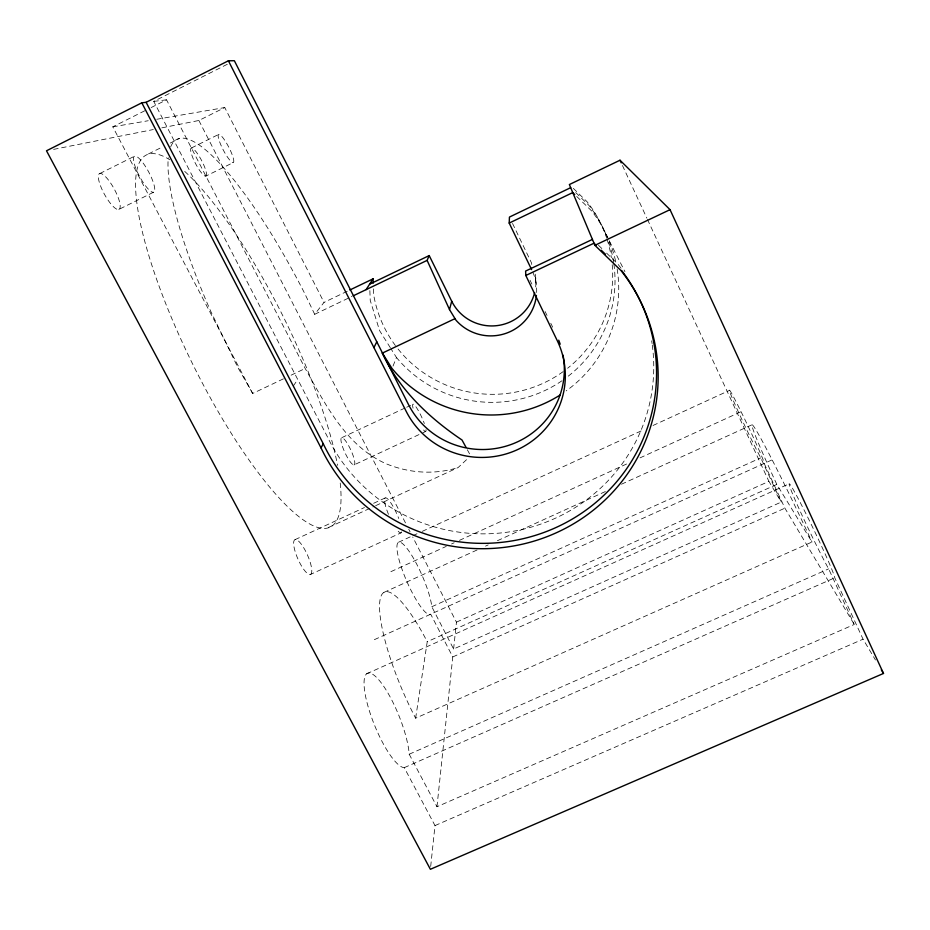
<?xml version="1.0" encoding="UTF-8"?>
<svg xmlns="http://www.w3.org/2000/svg" width="930" height="930" viewBox="0 0 930 930"><rect width="100%" height="100%" fill="white"/><g stroke="black" fill="none" stroke-linecap="round" stroke-linejoin="round"><path stroke-width="0.7" stroke-dasharray="4.65 3.49" d="M430.683 866.458L434.996 825.584L404.259 767.657A50.813 13.09 67.9 0 1 368.361 707.521A50.813 13.09 67.9 0 1 378.615 679.632A50.813 13.09 67.9 0 1 409.2 754.23L436.972 806.74L854.275 624.46L828.642 568.881A52.498 2.244 64.3 0 1 792.546 493.807A52.498 2.244 64.3 0 1 805.264 512.337A52.498 2.244 64.3 0 1 834.768 577.809L863.052 639.189L875.467 659.986M436.972 806.74L452.771 656.94L430.671 614.137A39.409 8.196 66.3 0 1 402.644 570.985A39.409 8.196 66.3 0 1 406.247 547.479A39.409 8.196 66.3 0 1 431.799 606.744L453.608 649.024L781.246 502.072L760.775 457.862A40.432 1.383 64.6 0 1 732.259 398.087A40.432 1.383 64.6 0 1 743.012 415.675A40.432 1.383 64.6 0 1 764.146 463.384L784.897 508.175L854.275 624.46M453.608 649.024L456.444 622.147L412.734 537.029M415.629 718.192L427.242 641.723L776.817 484.414L812.006 542.016L415.629 718.192A94.383 21.471 67.3 0 1 379.94 600.478A94.383 21.471 67.3 0 1 427.242 641.723M393.03 366.083L396.459 357.48L391.088 348.948M293.299 386.02L297.74 379.475M170.713 146.766A208.041 46.535 63.8 0 1 304.529 293.113L314.689 314.305L324.024 302.401L348.552 290.613M375.674 505.676L458.13 467.546L468.569 457.793M652.279 345.03A171.364 167.656 6.2 0 1 530.216 527.415A171.364 167.656 6.2 0 1 327.023 436.019L153.741 101.382L227.966 63.949M283.406 378.836L252.658 393.471L112.797 126.829L144.789 110.763M151.183 107.543L166.54 99.824L305.191 368.478C325.663 404.806 346.111 446.168 386.415 463.884C409.235 473.149 434.461 475.009 458.13 467.546M161.843 127.852L198.869 120.493L224.769 107.555L324.024 302.401M99.835 173.526L134.734 156.101M148.498 153.903L162.576 146.882M170.26 143.046L179.223 138.582M191.429 147.975L218.829 134.339M118.831 209.436A20.332 5.557 61.3 0 0 109.019 180.804A20.332 5.557 61.3 0 0 99.94 184.28A20.332 5.557 61.3 0 0 118.831 209.436L153.636 192.185A20.39 5.069 61.7 0 0 143.511 163.61A20.39 5.069 61.7 0 0 135.21 166.703A20.39 5.069 61.7 0 0 153.636 192.185M205.832 176.13A15.833 3.395 62.3 0 0 197.834 154.171A15.833 3.395 62.3 0 0 192.103 155.891A15.833 3.395 62.3 0 0 205.832 176.13L233.186 162.599A15.868 3.092 62.5 0 0 224.99 140.674A15.868 3.092 62.5 0 0 219.736 142.162A15.868 3.092 62.5 0 0 233.186 162.599M314.689 314.305L351.959 296.426M291.102 375.185L305.191 368.478M341.822 437.646L405.387 407.828M406.689 407.224L410.583 405.399M353.993 464.919A14.961 3.22 65.1 0 0 347.669 444.017A14.961 3.22 65.1 0 0 341.961 444.935A14.961 3.22 65.1 0 0 353.993 464.919L421.639 433.357M422.941 432.752L425.545 431.543M295.112 539.621L364.467 507.524M373.627 503.293L385.404 497.841M328.557 527.461L374.36 506.28M310.446 574.461A19.042 5.162 66 0 0 302.959 546.584A19.042 5.162 66 0 0 294.752 550.153A19.042 5.162 66 0 0 310.446 574.461L401.063 532.832M398.54 542.237L411.723 536.18M413.036 535.575L417 533.762M422.267 531.344L643.804 429.707M653.034 425.475L729.504 390.379M390.902 571.671L446.261 546.375M451.538 543.969L454.166 542.771M459.443 540.365L628.145 463.303M640.003 457.886L742.803 410.921M383.927 592.398L477.625 549.723M485.541 546.119L488.192 544.922M497.422 540.714L605.639 491.424M621.484 484.216L752.138 424.719M431.799 606.744L760.775 457.862M374.36 639.666L773.737 459.129M456.444 622.147L768.901 481.368L781.246 502.072M366.664 673.797L789.372 483.728M452.771 656.94L784.897 508.175M409.2 754.23L828.642 568.881M404.259 767.657L834.768 577.809M434.996 825.584L863.052 639.189M53.614 149.381L153.299 129.549M112.797 126.829L148.23 120.726M156.74 119.273L224.769 107.555M153.741 101.382L166.54 99.824M598.502 245.299L602.547 249.217M606.592 253.134L617.729 263.911A171.364 167.656 6.2 0 1 621.228 268.491M576.728 196.451L591.608 210.901A127.875 126.445 6.2 0 1 608.685 239.684L603.198 228.896M573.322 188.371L587.121 201.775A120.365 119.238 6.3 0 1 606.72 238.243M575.728 192.568L588.853 205.309A123.272 122.039 6.3 0 1 606.895 236.952M390.333 347.727L379.603 330.673L370.221 300.378L369.826 289.579M252.658 393.471L237.836 367.455L210.773 311.364A208.041 46.535 63.8 0 1 168.26 157.786M467.325 449.748L470.65 455.84M198.869 120.493L406.119 524.136M408.77 529.286L410.095 531.867M609.336 240.963L624.948 271.665M530.019 280.197L531.913 284.115M545.12 311.527L547.014 315.433M550.781 323.268L552.676 327.186M512.535 223.467L531.635 263.202L531.832 265.771M622.449 165.494L646.862 218.143M647.466 219.457L768.901 481.368M535.936 282.243L535.215 274.152A44.373 43.919 6.2 0 1 535.25 289.881M373.442 288.905L373.651 294.659A120.365 119.238 6.3 0 0 396.633 347.181M617.136 268.921A127.875 126.445 6.2 0 1 566.207 390.879M609.243 241.021A127.875 126.445 6.2 0 1 616.079 263.237M651.663 340.833A171.364 167.656 6.2 0 1 652.093 343.635M532.774 272.106A46.035 45.512 6.2 0 1 536.633 292.81M612.207 264.736A120.365 119.238 6.3 0 1 567.614 368.257M563.15 371.628A120.365 119.238 6.3 0 1 397.494 348.297M607.162 239.615A120.365 119.238 6.3 0 1 611.359 257.715M613.881 264.015A123.272 122.039 6.3 0 1 567.719 376.58M561.918 380.8A123.272 122.039 6.3 0 1 396.459 357.48M608.79 242.23A123.272 122.039 6.3 0 1 613.684 262.644M340.217 483.054A207.53 51.127 63.7 0 1 202.031 382.416A207.53 51.127 63.7 0 1 169.772 159.751M184.721 171.411A207.53 51.127 63.7 0 1 337.555 465.372M401.725 531.832A19.17 3.929 65.7 0 1 396.168 528.751M388.473 514.325A19.17 3.929 65.7 0 1 386.229 497.934A19.17 3.929 65.7 0 1 398.761 518.522M426.01 429.614A15.054 2.441 65 0 1 421.871 427.637M413.06 408.154A15.054 2.441 65 0 1 415.803 406.631A15.054 2.441 65 0 1 424.336 423.534M776.817 484.414A97.139 3.65 64.4 0 1 755.753 429.579A97.139 3.65 64.4 0 1 812.006 542.016"/><path stroke-width="1.4" d="M531.6 269.619L509.198 223.072L509.442 217.062L570.683 187.662M536.424 295.438A46.035 45.512 6.2 0 1 455.944 320.164L449.516 309.585L451.713 301.215L429.207 255.576L369.629 284.185M353.249 295.81L427.114 260.377L429.207 255.576M592.422 239.417L525.613 271.06L525.81 275.478L557.279 340.717A83.921 82.014 6.2 0 1 517.998 449.411A83.921 82.014 6.2 0 1 406.271 411.502L373.941 347.611L376.79 341.787L234.36 60.717L228.396 60.787L146.115 102.312L141.813 102.823L46.5 150.788L430.381 869.283L883.5 673.448L670.042 209.669L620.008 160.227L569.369 184.547L594.909 245.334L621.031 270.607A176.828 172.771 6.2 0 1 573.415 523.881A176.828 172.771 6.2 0 1 321.059 447.958L141.813 102.823M321.059 447.958L323.21 443.656L146.115 102.312M366.095 289.649L373.07 278.837L373.232 283.15M349.843 289.997L373.07 278.837M509.198 223.072L572.752 192.591L574.74 194.521M594.909 245.334L670.042 209.669M466 447.307L462.012 439.995C429.253 418.023 399.028 389.461 382.335 353.109L454.944 318.676M525.81 275.478L594.014 243.207L596.084 245.206M601.245 250.205L605.384 254.204M382.335 353.109L392.053 368.536A127.875 126.445 6.2 0 0 560.29 394.901M881.315 669.774L883.5 673.448M228.396 60.787L373.941 347.611M376.79 341.787L408.456 404.457A82.235 80.445 6.2 0 0 507.931 445.575A82.235 80.445 6.2 0 0 563.022 355.144M427.114 260.377L449.516 309.585M620.008 160.227L621.228 162.855M534.634 292.706A44.373 43.919 6.2 0 1 451.713 301.215M621.589 270.444A174.863 170.934 6.2 0 1 571.52 519.521A174.863 170.934 6.2 0 1 323.21 443.656M558.721 340.194A82.235 80.445 6.2 0 1 560.186 344.205"/></g></svg>
